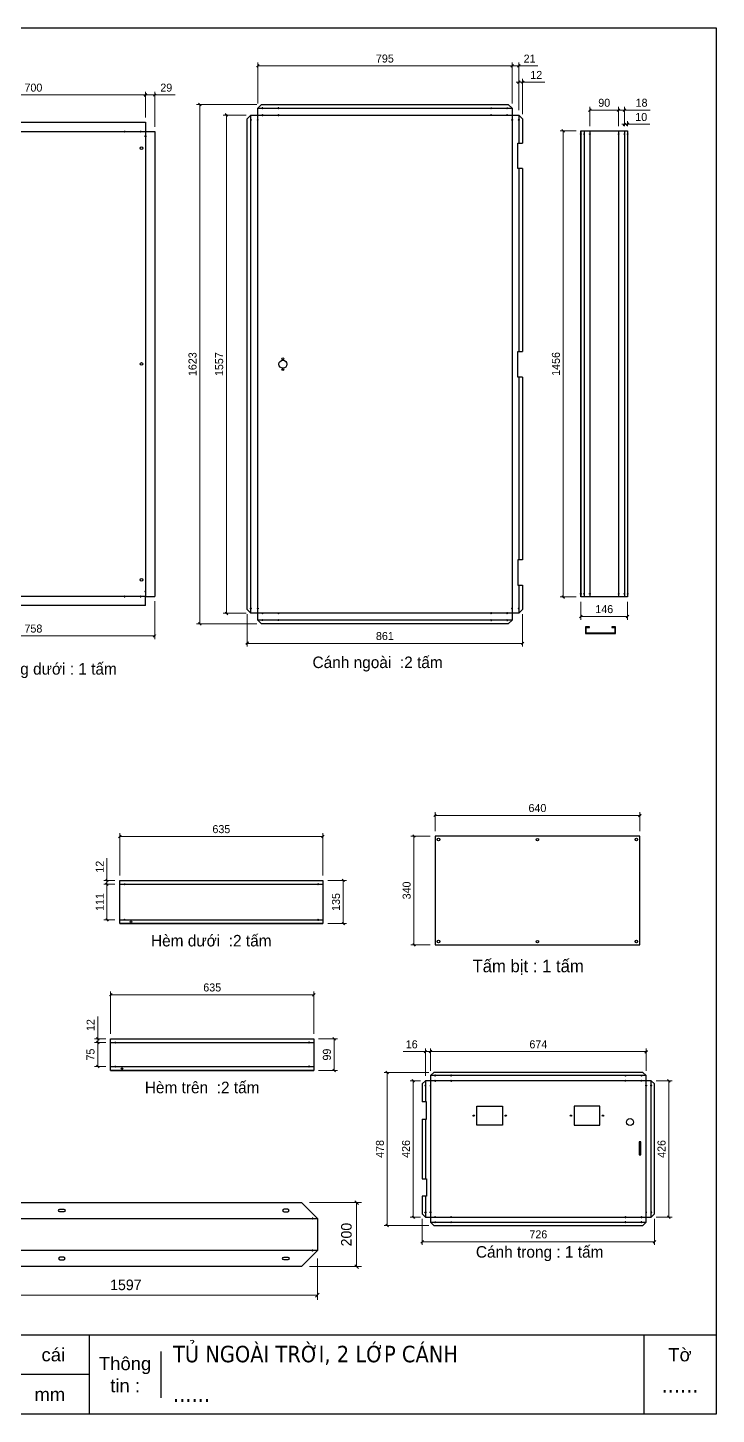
# Model space of a CAD drawing. Header units: millimetres. Extents: x 0 to 6126, y 0 to 4331.
# Drawn here: x 3974 to 6126, y 0 to 4331 of the extents above; entities that cross this region are included whole.
import ezdxf
from ezdxf.enums import TextEntityAlignment as Align

# ---------------------------------------------------------------- set-up
doc = ezdxf.new("R2010")
doc.units = ezdxf.units.MM
doc.layers.add('CNC', color=7, linetype='Continuous')
doc.layers.add('DIM', color=253, linetype='Continuous')
doc.layers.add('Tủ điện', color=7, linetype='Continuous', lineweight=25)
doc.styles.add('Arial', font='arial.ttf')
doc.styles.add('Tahoma (Input Text)', font='tahoma.ttf')
doc.dimstyles.new('Dim-25', dxfattribs={"dimtxt": 25, "dimasz": 8, "dimexe": 10, "dimexo": 15, "dimgap": 10, "dimtad": 1, "dimdec": 0, "dimtxsty": 'Standard', "dimblk": 'OBLIQUE', "dimcen": 10, "dimclrd": 5, "dimclre": 5, "dimclrt": 3, "dimazin": 3, "dimtfac": 1, "dimtdec": 0, "dimtmove": 0, "dimatfit": 3, "dimldrblk": 'OBLIQUE', "dimlwd": 9, "dimlwe": 9})
doc.dimstyles.new('Dim-33', dxfattribs={"dimtxt": 33, "dimasz": 12, "dimexe": 15, "dimexo": 25, "dimgap": 15, "dimtad": 1, "dimdec": 0, "dimtxsty": 'Standard', "dimblk": 'OBLIQUE', "dimcen": 10, "dimclrd": 5, "dimclre": 5, "dimclrt": 3, "dimazin": 3, "dimtfac": 1, "dimtdec": 0, "dimtmove": 0, "dimatfit": 3, "dimldrblk": 'OPEN30', "dimlwd": 9, "dimlwe": 9})

# ---------------------------------------------------------------- blocks, each defined once
blk = doc.blocks.new('f3daunguoc')
at = {"layer": 'CNC', "color": 2, "lineweight": -3}
blk.add_circle((0, 0), 1.5, dxfattribs=at)
blk = doc.blocks.new('*D29')
at = {"color": 0, "linetype": 'ByBlock', "lineweight": -2}
for p, q in [((4345.5, 4125.2), (4337.5, 4117.2)), ((4366.5, 4117.2), (4374.5, 4125.2))]:
    blk.add_line(p, q, dxfattribs=at)
at = {"layer": 'Defpoints', "color": 0, "ltscale": 3, "transparency": 16777216}
for p in [(4370.5, 4121.2), (4341.5, 4036), (4370.5, 4007)]:
    blk.add_point(p, dxfattribs=at)
at = {"layer": 'DIM', "color": 5, "lineweight": 9, "ltscale": 3, "transparency": 16777216}
for p, q in [((4341.5, 4051), (4341.5, 4131.2)), ((4341.5, 4121.2), (4370.5, 4121.2)), ((4370.5, 4022), (4370.5, 4131.2)), ((4370.5, 4121.2), (4434.8, 4121.2))]:
    blk.add_line(p, q, dxfattribs=at)
at = {"layer": 'DIM', "color": 3, "ltscale": 3, "transparency": 16777216, "insert": (4406.7, 4144), "char_height": 25, "attachment_point": 5}
blk.add_mtext('29', dxfattribs=at)
blk = doc.blocks.new('_Oblique')
at = {"color": 0, "linetype": 'ByBlock', "lineweight": -2}
blk.add_line((-0.5, -0.5), (0.5, 0.5), dxfattribs=at)
blk = doc.blocks.new('*D30')
at = {"color": 0, "linetype": 'ByBlock', "lineweight": -2}
for p, q in [((3645.5, 4125.2), (3637.5, 4117.2)), ((4337.5, 4117.2), (4345.5, 4125.2))]:
    blk.add_line(p, q, dxfattribs=at)
at = {"layer": 'Defpoints', "color": 0, "ltscale": 3, "transparency": 16777216}
for p in [(3641.5, 4121.2), (3641.5, 4036), (4341.5, 4036)]:
    blk.add_point(p, dxfattribs=at)
at = {"layer": 'DIM', "color": 5, "lineweight": 9, "ltscale": 3, "transparency": 16777216}
for p, q in [((3641.5, 4051), (3641.5, 4131.2)), ((4341.5, 4121.2), (3641.5, 4121.2)), ((4341.5, 4051), (4341.5, 4131.2))]:
    blk.add_line(p, q, dxfattribs=at)
at = {"layer": 'DIM', "color": 3, "ltscale": 3, "transparency": 16777216, "insert": (3991.5, 4144), "char_height": 25, "attachment_point": 5}
blk.add_mtext('700', dxfattribs=at)
blk = doc.blocks.new('*D32')
at = {"color": 0, "linetype": 'ByBlock', "lineweight": -2}
for p, q in [((3616.5, 2435.6), (3608.5, 2427.6)), ((4366.5, 2427.6), (4374.5, 2435.6))]:
    blk.add_line(p, q, dxfattribs=at)
at = {"layer": 'Defpoints', "color": 0, "ltscale": 3, "transparency": 16777216}
for p in [(3612.5, 2555), (4370.5, 2555), (4370.5, 2431.6)]:
    blk.add_point(p, dxfattribs=at)
at = {"layer": 'DIM', "color": 5, "lineweight": 9, "ltscale": 3, "transparency": 16777216}
for p, q in [((3612.5, 2540), (3612.5, 2421.6)), ((4370.5, 2540), (4370.5, 2421.6)), ((3612.5, 2431.6), (4370.5, 2431.6))]:
    blk.add_line(p, q, dxfattribs=at)
at = {"layer": 'DIM', "color": 3, "ltscale": 3, "transparency": 16777216, "insert": (3991.5, 2454.3), "char_height": 25, "attachment_point": 5}
blk.add_mtext('758', dxfattribs=at)
blk = doc.blocks.new('*D51')
at = {"color": 0, "linetype": 'ByBlock', "lineweight": -2}
for p, q in [((5250.6, 1874.9), (5242.6, 1866.9)), ((5882.6, 1866.9), (5890.6, 1874.9))]:
    blk.add_line(p, q, dxfattribs=at)
at = {"layer": 'Defpoints', "color": 0, "ltscale": 3, "transparency": 16777216}
for p in [(5886.6, 1870.9), (5246.6, 1806.3), (5886.6, 1806.3)]:
    blk.add_point(p, dxfattribs=at)
at = {"layer": 'DIM', "color": 5, "lineweight": 9, "ltscale": 3, "transparency": 16777216}
for p, q in [((5246.6, 1821.3), (5246.6, 1880.9)), ((5246.6, 1870.9), (5886.6, 1870.9)), ((5886.6, 1821.3), (5886.6, 1880.9))]:
    blk.add_line(p, q, dxfattribs=at)
at = {"layer": 'DIM', "color": 3, "ltscale": 3, "transparency": 16777216, "insert": (5566.6, 1893.6), "char_height": 25, "attachment_point": 5}
blk.add_mtext('640', dxfattribs=at)
blk = doc.blocks.new('*D52')
at = {"color": 0, "linetype": 'ByBlock', "lineweight": -2}
for p, q in [((5184.8, 1802.3), (5176.8, 1810.3)), ((5176.8, 1470.3), (5184.8, 1462.3))]:
    blk.add_line(p, q, dxfattribs=at)
at = {"layer": 'Defpoints', "color": 0, "ltscale": 3, "transparency": 16777216}
for p in [(5246.6, 1806.3), (5180.8, 1466.3), (5246.6, 1466.3)]:
    blk.add_point(p, dxfattribs=at)
at = {"layer": 'DIM', "color": 5, "lineweight": 9, "ltscale": 3, "transparency": 16777216}
for p, q in [((5231.6, 1806.3), (5170.8, 1806.3)), ((5180.8, 1806.3), (5180.8, 1466.3)), ((5231.6, 1466.3), (5170.8, 1466.3))]:
    blk.add_line(p, q, dxfattribs=at)
at = {"layer": 'DIM', "color": 3, "ltscale": 3, "transparency": 16777216, "insert": (5158, 1636.3), "char_height": 25, "attachment_point": 5, "rotation": 90}
blk.add_mtext('340', dxfattribs=at)
blk = doc.blocks.new('*D53')
at = {"color": 0, "linetype": 'ByBlock', "lineweight": -2}
for p, q in [((5504.4, 4157.2), (5512.4, 4165.2)), ((5524.4, 4165.2), (5516.4, 4157.2))]:
    blk.add_line(p, q, dxfattribs=at)
at = {"layer": 'Defpoints', "color": 0, "ltscale": 3, "transparency": 16777216}
for p in [(5520.4, 4161.2), (5508.4, 4058.5), (5520.4, 4046.5)]:
    blk.add_point(p, dxfattribs=at)
at = {"layer": 'DIM', "color": 5, "lineweight": 9, "ltscale": 3, "transparency": 16777216}
for p, q in [((5508.4, 4161.2), (5500.4, 4161.2)), ((5508.4, 4073.5), (5508.4, 4171.2)), ((5508.4, 4161.2), (5520.4, 4161.2)), ((5520.4, 4061.5), (5520.4, 4171.2)), ((5520.4, 4161.2), (5589.6, 4161.2))]:
    blk.add_line(p, q, dxfattribs=at)
at = {"layer": 'DIM', "color": 3, "ltscale": 3, "transparency": 16777216, "insert": (5563, 4183.8), "char_height": 25, "attachment_point": 5}
blk.add_mtext('12', dxfattribs=at)
blk = doc.blocks.new('*D54')
at = {"color": 0, "linetype": 'ByBlock', "lineweight": -2}
for p, q in [((5491.4, 4216.2), (5483.4, 4208.2)), ((5504.4, 4208.2), (5512.4, 4216.2))]:
    blk.add_line(p, q, dxfattribs=at)
at = {"layer": 'Defpoints', "color": 0, "ltscale": 3, "transparency": 16777216}
for p in [(5508.4, 4212.2), (5487.4, 4079.5), (5508.4, 4058.5)]:
    blk.add_point(p, dxfattribs=at)
at = {"layer": 'DIM', "color": 5, "lineweight": 9, "ltscale": 3, "transparency": 16777216}
for p, q in [((5487.4, 4094.5), (5487.4, 4222.2)), ((5487.4, 4212.2), (5508.4, 4212.2)), ((5508.4, 4073.5), (5508.4, 4222.2)), ((5508.4, 4212.2), (5567.8, 4212.2))]:
    blk.add_line(p, q, dxfattribs=at)
at = {"layer": 'DIM', "color": 3, "ltscale": 3, "transparency": 16777216, "insert": (5542.1, 4234.7), "char_height": 25, "attachment_point": 5}
blk.add_mtext('21', dxfattribs=at)
blk = doc.blocks.new('*D55')
at = {"color": 0, "linetype": 'ByBlock', "lineweight": -2}
for p, q in [((4696.4, 4216.2), (4688.4, 4208.2)), ((5483.4, 4208.2), (5491.4, 4216.2))]:
    blk.add_line(p, q, dxfattribs=at)
at = {"layer": 'Defpoints', "color": 0, "ltscale": 3, "transparency": 16777216}
for p in [(4692.4, 4212.2), (4692.4, 4079.5), (5487.4, 4079.5)]:
    blk.add_point(p, dxfattribs=at)
at = {"layer": 'DIM', "color": 5, "lineweight": 9, "ltscale": 3, "transparency": 16777216}
for p, q in [((4692.4, 4094.5), (4692.4, 4222.2)), ((5487.4, 4212.2), (4692.4, 4212.2)), ((5487.4, 4094.5), (5487.4, 4222.2))]:
    blk.add_line(p, q, dxfattribs=at)
at = {"layer": 'DIM', "color": 3, "ltscale": 3, "transparency": 16777216, "insert": (5089.9, 4234.9), "char_height": 25, "attachment_point": 5}
blk.add_mtext('795', dxfattribs=at)
blk = doc.blocks.new('*D56')
at = {"color": 0, "linetype": 'ByBlock', "lineweight": -2}
for p, q in [((4515.7, 4087.5), (4507.7, 4095.5)), ((4507.7, 2473), (4515.7, 2465))]:
    blk.add_line(p, q, dxfattribs=at)
at = {"layer": 'Defpoints', "color": 0, "ltscale": 3, "transparency": 16777216}
for p in [(4704.4, 4091.5), (4511.7, 2469), (4704.4, 2469)]:
    blk.add_point(p, dxfattribs=at)
at = {"layer": 'DIM', "color": 5, "lineweight": 9, "ltscale": 3, "transparency": 16777216}
for p, q in [((4689.4, 4091.5), (4501.7, 4091.5)), ((4511.7, 4091.5), (4511.7, 2469)), ((4689.4, 2469), (4501.7, 2469))]:
    blk.add_line(p, q, dxfattribs=at)
at = {"layer": 'DIM', "color": 3, "ltscale": 3, "transparency": 16777216, "insert": (4488.9, 3280.2), "char_height": 25, "attachment_point": 5, "rotation": 90}
blk.add_mtext('1623', dxfattribs=at)
blk = doc.blocks.new('*D57')
at = {"color": 0, "linetype": 'ByBlock', "lineweight": -2}
for p, q in [((4598.9, 4054.5), (4590.9, 4062.5)), ((4590.9, 2506), (4598.9, 2498))]:
    blk.add_line(p, q, dxfattribs=at)
at = {"layer": 'Defpoints', "color": 0, "ltscale": 3, "transparency": 16777216}
for p in [(4671.4, 4058.5), (4594.9, 2502), (4671.4, 2502)]:
    blk.add_point(p, dxfattribs=at)
at = {"layer": 'DIM', "color": 5, "lineweight": 9, "ltscale": 3, "transparency": 16777216}
for p, q in [((4656.4, 4058.5), (4584.9, 4058.5)), ((4594.9, 4058.5), (4594.9, 2502)), ((4656.4, 2502), (4584.9, 2502))]:
    blk.add_line(p, q, dxfattribs=at)
at = {"layer": 'DIM', "color": 3, "ltscale": 3, "transparency": 16777216, "insert": (4572.2, 3280.2), "char_height": 25, "attachment_point": 5, "rotation": 90}
blk.add_mtext('1557', dxfattribs=at)
blk = doc.blocks.new('*D58')
at = {"color": 0, "linetype": 'ByBlock', "lineweight": -2}
for p, q in [((5834.5, 4025.6), (5842.5, 4033.6)), ((5852.5, 4033.6), (5844.5, 4025.6))]:
    blk.add_line(p, q, dxfattribs=at)
at = {"layer": 'Defpoints', "color": 0, "ltscale": 3, "transparency": 16777216}
for p in [(5848.5, 4029.6), (5838.5, 4009), (5848.5, 4009)]:
    blk.add_point(p, dxfattribs=at)
at = {"layer": 'DIM', "color": 5, "lineweight": 9, "ltscale": 3, "transparency": 16777216}
for p, q in [((5838.5, 4029.6), (5830.5, 4029.6)), ((5838.5, 4024), (5838.5, 4039.6)), ((5838.5, 4029.6), (5848.5, 4029.6)), ((5848.5, 4024), (5848.5, 4039.6)), ((5848.5, 4029.6), (5917.9, 4029.6))]:
    blk.add_line(p, q, dxfattribs=at)
at = {"layer": 'DIM', "color": 3, "ltscale": 3, "transparency": 16777216, "insert": (5891.2, 4052.3), "char_height": 25, "attachment_point": 5}
blk.add_mtext('10', dxfattribs=at)
blk = doc.blocks.new('*D59')
at = {"color": 0, "linetype": 'ByBlock', "lineweight": -2}
for p, q in [((5816.5, 4069.9), (5824.5, 4077.9)), ((5842.5, 4077.9), (5834.5, 4069.9))]:
    blk.add_line(p, q, dxfattribs=at)
at = {"layer": 'Defpoints', "color": 0, "ltscale": 3, "transparency": 16777216}
for p in [(5820.5, 4073.9), (5820.5, 4009), (5838.5, 4009)]:
    blk.add_point(p, dxfattribs=at)
at = {"layer": 'DIM', "color": 5, "lineweight": 9, "ltscale": 3, "transparency": 16777216}
for p, q in [((5820.5, 4073.9), (5812.5, 4073.9)), ((5820.5, 4024), (5820.5, 4083.9)), ((5820.5, 4073.9), (5838.5, 4073.9)), ((5838.5, 4024), (5838.5, 4083.9)), ((5838.5, 4073.9), (5918.9, 4073.9))]:
    blk.add_line(p, q, dxfattribs=at)
at = {"layer": 'DIM', "color": 3, "ltscale": 3, "transparency": 16777216, "insert": (5892.1, 4096.7), "char_height": 25, "attachment_point": 5}
blk.add_mtext('18', dxfattribs=at)
blk = doc.blocks.new('*D60')
at = {"color": 0, "linetype": 'ByBlock', "lineweight": -2}
for p, q in [((5734.5, 4077.9), (5726.5, 4069.9)), ((5816.5, 4069.9), (5824.5, 4077.9))]:
    blk.add_line(p, q, dxfattribs=at)
at = {"layer": 'Defpoints', "color": 0, "ltscale": 3, "transparency": 16777216}
for p in [(5820.5, 4073.9), (5730.5, 4009), (5820.5, 4009)]:
    blk.add_point(p, dxfattribs=at)
at = {"layer": 'DIM', "color": 5, "lineweight": 9, "ltscale": 3, "transparency": 16777216}
for p, q in [((5730.5, 4024), (5730.5, 4083.9)), ((5730.5, 4073.9), (5820.5, 4073.9)), ((5820.5, 4024), (5820.5, 4083.9))]:
    blk.add_line(p, q, dxfattribs=at)
at = {"layer": 'DIM', "color": 3, "ltscale": 3, "transparency": 16777216, "insert": (5775.5, 4096.7), "char_height": 25, "attachment_point": 5}
blk.add_mtext('90', dxfattribs=at)
blk = doc.blocks.new('*D61')
at = {"color": 0, "linetype": 'ByBlock', "lineweight": -2}
for p, q in [((5706.5, 2496.1), (5698.5, 2488.1)), ((5844.5, 2488.1), (5852.5, 2496.1))]:
    blk.add_line(p, q, dxfattribs=at)
at = {"layer": 'Defpoints', "color": 0, "ltscale": 3, "transparency": 16777216}
for p in [(5702.5, 2553), (5848.5, 2553), (5848.5, 2492.1)]:
    blk.add_point(p, dxfattribs=at)
at = {"layer": 'DIM', "color": 5, "lineweight": 9, "ltscale": 3, "transparency": 16777216}
for p, q in [((5702.5, 2538), (5702.5, 2482.1)), ((5848.5, 2538), (5848.5, 2482.1)), ((5702.5, 2492.1), (5848.5, 2492.1))]:
    blk.add_line(p, q, dxfattribs=at)
at = {"layer": 'DIM', "color": 3, "ltscale": 3, "transparency": 16777216, "insert": (5775.5, 2514.9), "char_height": 25, "attachment_point": 5}
blk.add_mtext('146', dxfattribs=at)
blk = doc.blocks.new('*D62')
at = {"color": 0, "linetype": 'ByBlock', "lineweight": -2}
for p, q in [((4663.4, 2412.1), (4655.4, 2404.1)), ((5516.4, 2404.1), (5524.4, 2412.1))]:
    blk.add_line(p, q, dxfattribs=at)
at = {"layer": 'Defpoints', "color": 0, "ltscale": 3, "transparency": 16777216}
for p in [(4659.4, 2514), (5520.4, 2514), (5520.4, 2408.1)]:
    blk.add_point(p, dxfattribs=at)
at = {"layer": 'DIM', "color": 5, "lineweight": 9, "ltscale": 3, "transparency": 16777216}
for p, q in [((4659.4, 2499), (4659.4, 2398.1)), ((5520.4, 2499), (5520.4, 2398.1)), ((4659.4, 2408.1), (5520.4, 2408.1))]:
    blk.add_line(p, q, dxfattribs=at)
at = {"layer": 'DIM', "color": 3, "ltscale": 3, "transparency": 16777216, "insert": (5089.9, 2430.9), "char_height": 25, "attachment_point": 5}
blk.add_mtext('861', dxfattribs=at)
blk = doc.blocks.new('*D63')
at = {"color": 0, "linetype": 'ByBlock', "lineweight": -2}
for p, q in [((5651.3, 4005), (5643.3, 4013)), ((5643.3, 2557), (5651.3, 2549))]:
    blk.add_line(p, q, dxfattribs=at)
at = {"layer": 'Defpoints', "color": 0, "ltscale": 3, "transparency": 16777216}
for p in [(5702.5, 4009), (5647.3, 2553), (5702.5, 2553)]:
    blk.add_point(p, dxfattribs=at)
at = {"layer": 'DIM', "color": 5, "lineweight": 9, "ltscale": 3, "transparency": 16777216}
for p, q in [((5687.5, 4009), (5637.3, 4009)), ((5647.3, 4009), (5647.3, 2553)), ((5687.5, 2553), (5637.3, 2553))]:
    blk.add_line(p, q, dxfattribs=at)
at = {"layer": 'DIM', "color": 3, "ltscale": 3, "transparency": 16777216, "insert": (5624.5, 3281), "char_height": 25, "attachment_point": 5, "rotation": 90}
blk.add_mtext('1456', dxfattribs=at)
blk = doc.blocks.new('*D64')
at = {"color": 0, "linetype": 'ByBlock', "lineweight": -2}
for p, q in [((4217.4, 1671.8), (4225.4, 1663.8)), ((4225.4, 1651.8), (4217.4, 1659.8))]:
    blk.add_line(p, q, dxfattribs=at)
at = {"layer": 'Defpoints', "color": 0, "transparency": 16777216}
for p in [(4221.4, 1667.8), (4261.4, 1667.8), (4261.4, 1655.8)]:
    blk.add_point(p, dxfattribs=at)
at = {"layer": 'DIM', "color": 5, "lineweight": 9, "transparency": 16777216}
for p, q in [((4221.4, 1667.8), (4221.4, 1737)), ((4246.4, 1667.8), (4211.4, 1667.8)), ((4246.4, 1655.8), (4211.4, 1655.8)), ((4221.4, 1655.8), (4221.4, 1667.8)), ((4221.4, 1655.8), (4221.4, 1647.8))]:
    blk.add_line(p, q, dxfattribs=at)
at = {"layer": 'DIM', "color": 3, "transparency": 16777216, "insert": (4198.8, 1710.4), "char_height": 25, "attachment_point": 5, "rotation": 90}
blk.add_mtext('12', dxfattribs=at)
blk = doc.blocks.new('*D65')
at = {"color": 0, "linetype": 'ByBlock', "lineweight": -2}
for p, q in [((4225.4, 1651.8), (4217.4, 1659.8)), ((4217.4, 1548.8), (4225.4, 1540.8))]:
    blk.add_line(p, q, dxfattribs=at)
at = {"layer": 'Defpoints', "color": 0, "transparency": 16777216}
for p in [(4261.4, 1655.8), (4221.4, 1544.8), (4261.4, 1544.8)]:
    blk.add_point(p, dxfattribs=at)
at = {"layer": 'DIM', "color": 5, "lineweight": 9, "transparency": 16777216}
for p, q in [((4246.4, 1655.8), (4211.4, 1655.8)), ((4221.4, 1655.8), (4221.4, 1544.8)), ((4246.4, 1544.8), (4211.4, 1544.8))]:
    blk.add_line(p, q, dxfattribs=at)
at = {"layer": 'DIM', "color": 3, "transparency": 16777216, "insert": (4198.8, 1600.3), "char_height": 25, "attachment_point": 5, "rotation": 90}
blk.add_mtext('111', dxfattribs=at)
blk = doc.blocks.new('*D66')
at = {"color": 0, "linetype": 'ByBlock', "lineweight": -2}
for p, q in [((4964, 1663.8), (4956, 1671.8)), ((4956, 1536.8), (4964, 1528.8))]:
    blk.add_line(p, q, dxfattribs=at)
at = {"layer": 'Defpoints', "color": 0, "ltscale": 3, "transparency": 16777216}
for p in [(4896.4, 1667.8), (4960, 1667.8), (4896.4, 1532.8)]:
    blk.add_point(p, dxfattribs=at)
at = {"layer": 'DIM', "color": 5, "lineweight": 9, "ltscale": 3, "transparency": 16777216}
for p, q in [((4911.4, 1667.8), (4970, 1667.8)), ((4960, 1532.8), (4960, 1667.8)), ((4911.4, 1532.8), (4970, 1532.8))]:
    blk.add_line(p, q, dxfattribs=at)
at = {"layer": 'DIM', "color": 3, "ltscale": 3, "transparency": 16777216, "insert": (4937.2, 1600.3), "char_height": 25, "attachment_point": 5, "rotation": 90}
blk.add_mtext('135', dxfattribs=at)
blk = doc.blocks.new('*D67')
at = {"color": 0, "linetype": 'ByBlock', "lineweight": -2}
for p, q in [((4265.4, 1809), (4257.4, 1801)), ((4892.4, 1801), (4900.4, 1809))]:
    blk.add_line(p, q, dxfattribs=at)
at = {"layer": 'Defpoints', "color": 0, "ltscale": 3, "transparency": 16777216}
for p in [(4896.4, 1805), (4261.4, 1667.8), (4896.4, 1667.8)]:
    blk.add_point(p, dxfattribs=at)
at = {"layer": 'DIM', "color": 5, "lineweight": 9, "ltscale": 3, "transparency": 16777216}
for p, q in [((4261.4, 1682.8), (4261.4, 1815)), ((4261.4, 1805), (4896.4, 1805)), ((4896.4, 1682.8), (4896.4, 1815))]:
    blk.add_line(p, q, dxfattribs=at)
at = {"layer": 'DIM', "color": 3, "ltscale": 3, "transparency": 16777216, "insert": (4578.9, 1827.7), "char_height": 25, "attachment_point": 5}
blk.add_mtext('635', dxfattribs=at)
blk = doc.blocks.new('*D68')
at = {"color": 0, "linetype": 'ByBlock', "lineweight": -2}
for p, q in [((4188.8, 1177.1), (4196.8, 1169.1)), ((4196.8, 1157.1), (4188.8, 1165.1))]:
    blk.add_line(p, q, dxfattribs=at)
at = {"layer": 'Defpoints', "color": 0, "transparency": 16777216}
for p in [(4192.8, 1173.1), (4232.9, 1173.1), (4232.9, 1161.1)]:
    blk.add_point(p, dxfattribs=at)
at = {"layer": 'DIM', "color": 5, "lineweight": 9, "transparency": 16777216}
for p, q in [((4192.8, 1173.1), (4192.8, 1242.3)), ((4217.9, 1173.1), (4182.8, 1173.1)), ((4192.8, 1161.1), (4192.8, 1173.1)), ((4217.9, 1161.1), (4182.8, 1161.1)), ((4192.8, 1161.1), (4192.8, 1153.1))]:
    blk.add_line(p, q, dxfattribs=at)
at = {"layer": 'DIM', "color": 3, "transparency": 16777216, "insert": (4170.3, 1215.7), "char_height": 25, "attachment_point": 5, "rotation": 90}
blk.add_mtext('12', dxfattribs=at)
blk = doc.blocks.new('*D69')
at = {"color": 0, "linetype": 'ByBlock', "lineweight": -2}
for p, q in [((4196.8, 1157.1), (4188.8, 1165.1)), ((4188.8, 1090.1), (4196.8, 1082.1))]:
    blk.add_line(p, q, dxfattribs=at)
at = {"layer": 'Defpoints', "color": 0, "transparency": 16777216}
for p in [(4232.9, 1161.1), (4192.8, 1086.1), (4232.9, 1086.1)]:
    blk.add_point(p, dxfattribs=at)
at = {"layer": 'DIM', "color": 5, "lineweight": 9, "transparency": 16777216}
for p, q in [((4217.9, 1161.1), (4182.8, 1161.1)), ((4192.8, 1161.1), (4192.8, 1086.1)), ((4217.9, 1086.1), (4182.8, 1086.1))]:
    blk.add_line(p, q, dxfattribs=at)
at = {"layer": 'DIM', "color": 3, "transparency": 16777216, "insert": (4170.1, 1123.6), "char_height": 25, "attachment_point": 5, "rotation": 90}
blk.add_mtext('75', dxfattribs=at)
blk = doc.blocks.new('*D70')
at = {"color": 0, "linetype": 'ByBlock', "lineweight": -2}
for p, q in [((4935.5, 1169.1), (4927.5, 1177.1)), ((4927.5, 1078.1), (4935.5, 1070.1))]:
    blk.add_line(p, q, dxfattribs=at)
at = {"layer": 'Defpoints', "color": 0, "ltscale": 3, "transparency": 16777216}
for p in [(4867.9, 1173.1), (4931.5, 1173.1), (4867.9, 1074.1)]:
    blk.add_point(p, dxfattribs=at)
at = {"layer": 'DIM', "color": 5, "lineweight": 9, "ltscale": 3, "transparency": 16777216}
for p, q in [((4882.9, 1173.1), (4941.5, 1173.1)), ((4931.5, 1074.1), (4931.5, 1173.1)), ((4882.9, 1074.1), (4941.5, 1074.1))]:
    blk.add_line(p, q, dxfattribs=at)
at = {"layer": 'DIM', "color": 3, "ltscale": 3, "transparency": 16777216, "insert": (4908.7, 1123.6), "char_height": 25, "attachment_point": 5, "rotation": 90}
blk.add_mtext('99', dxfattribs=at)
blk = doc.blocks.new('*D71')
at = {"color": 0, "linetype": 'ByBlock', "lineweight": -2}
for p, q in [((4236.9, 1314.3), (4228.9, 1306.3)), ((4863.9, 1306.3), (4871.9, 1314.3))]:
    blk.add_line(p, q, dxfattribs=at)
at = {"layer": 'Defpoints', "color": 0, "ltscale": 3, "transparency": 16777216}
for p in [(4867.9, 1310.3), (4232.9, 1173.1), (4867.9, 1173.1)]:
    blk.add_point(p, dxfattribs=at)
at = {"layer": 'DIM', "color": 5, "lineweight": 9, "ltscale": 3, "transparency": 16777216}
for p, q in [((4232.9, 1188.1), (4232.9, 1320.3)), ((4232.9, 1310.3), (4867.9, 1310.3)), ((4867.9, 1188.1), (4867.9, 1320.3))]:
    blk.add_line(p, q, dxfattribs=at)
at = {"layer": 'DIM', "color": 3, "ltscale": 3, "transparency": 16777216, "insert": (4550.4, 1333.1), "char_height": 25, "attachment_point": 5}
blk.add_mtext('635', dxfattribs=at)
blk = doc.blocks.new('*D72')
at = {"color": 0, "linetype": 'ByBlock', "lineweight": -2}
for p, q in [((5212.5, 1128.8), (5220.5, 1136.8)), ((5236.5, 1136.8), (5228.5, 1128.8))]:
    blk.add_line(p, q, dxfattribs=at)
at = {"layer": 'Defpoints', "color": 0, "transparency": 16777216}
for p in [(5216.5, 1132.8), (5216.5, 1041.8), (5232.5, 1057.8)]:
    blk.add_point(p, dxfattribs=at)
at = {"layer": 'DIM', "color": 5, "lineweight": 9, "transparency": 16777216}
for p, q in [((5216.5, 1132.8), (5147.1, 1132.8)), ((5216.5, 1056.8), (5216.5, 1142.8)), ((5232.5, 1132.8), (5216.5, 1132.8)), ((5232.5, 1072.8), (5232.5, 1142.8)), ((5232.5, 1132.8), (5240.5, 1132.8))]:
    blk.add_line(p, q, dxfattribs=at)
at = {"layer": 'DIM', "color": 3, "transparency": 16777216, "insert": (5173.8, 1155.5), "char_height": 25, "attachment_point": 5}
blk.add_mtext('16', dxfattribs=at)
blk = doc.blocks.new('*D73')
at = {"color": 0, "linetype": 'ByBlock', "lineweight": -2}
for p, q in [((5236.5, 1136.8), (5228.5, 1128.8)), ((5902.5, 1128.8), (5910.5, 1136.8))]:
    blk.add_line(p, q, dxfattribs=at)
at = {"layer": 'Defpoints', "color": 0, "transparency": 16777216}
for p in [(5906.5, 1132.8), (5232.5, 1057.8), (5906.5, 1057.8)]:
    blk.add_point(p, dxfattribs=at)
at = {"layer": 'DIM', "color": 5, "lineweight": 9, "transparency": 16777216}
for p, q in [((5232.5, 1072.8), (5232.5, 1142.8)), ((5232.5, 1132.8), (5906.5, 1132.8)), ((5906.5, 1072.8), (5906.5, 1142.8))]:
    blk.add_line(p, q, dxfattribs=at)
at = {"layer": 'DIM', "color": 3, "transparency": 16777216, "insert": (5569.5, 1155.5), "char_height": 25, "attachment_point": 5}
blk.add_mtext('674', dxfattribs=at)
blk = doc.blocks.new('*D74')
at = {"color": 0, "linetype": 'ByBlock', "lineweight": -2}
for p, q in [((5981.4, 1037.8), (5973.4, 1045.8)), ((5973.4, 619.8), (5981.4, 611.8))]:
    blk.add_line(p, q, dxfattribs=at)
at = {"layer": 'Defpoints', "color": 0, "transparency": 16777216}
for p in [(5922.5, 1041.8), (5977.4, 1041.8), (5922.5, 615.8)]:
    blk.add_point(p, dxfattribs=at)
at = {"layer": 'DIM', "color": 5, "lineweight": 9, "transparency": 16777216}
for p, q in [((5937.5, 1041.8), (5987.4, 1041.8)), ((5977.4, 615.8), (5977.4, 1041.8)), ((5937.5, 615.8), (5987.4, 615.8))]:
    blk.add_line(p, q, dxfattribs=at)
at = {"layer": 'DIM', "color": 3, "transparency": 16777216, "insert": (5954.7, 828.8), "char_height": 25, "attachment_point": 5, "rotation": 90}
blk.add_mtext('426', dxfattribs=at)
blk = doc.blocks.new('*D75')
at = {"color": 0, "linetype": 'ByBlock', "lineweight": -2}
for p, q in [((5182.8, 1037.8), (5174.8, 1045.8)), ((5174.8, 619.8), (5182.8, 611.8))]:
    blk.add_line(p, q, dxfattribs=at)
at = {"layer": 'Defpoints', "color": 0, "ltscale": 3, "transparency": 16777216}
for p in [(5216.5, 1041.8), (5178.8, 615.8), (5216.5, 615.8)]:
    blk.add_point(p, dxfattribs=at)
at = {"layer": 'DIM', "color": 5, "lineweight": 9, "ltscale": 3, "transparency": 16777216}
for p, q in [((5201.5, 1041.8), (5168.8, 1041.8)), ((5178.8, 1041.8), (5178.8, 615.8)), ((5201.5, 615.8), (5168.8, 615.8))]:
    blk.add_line(p, q, dxfattribs=at)
at = {"layer": 'DIM', "color": 3, "ltscale": 3, "transparency": 16777216, "insert": (5156, 828.8), "char_height": 25, "attachment_point": 5, "rotation": 90}
blk.add_mtext('426', dxfattribs=at)
blk = doc.blocks.new('*D76')
at = {"color": 0, "linetype": 'ByBlock', "lineweight": -2}
for p, q in [((5101.2, 1063.8), (5093.2, 1071.8)), ((5093.2, 593.8), (5101.2, 585.8))]:
    blk.add_line(p, q, dxfattribs=at)
at = {"layer": 'Defpoints', "color": 0, "ltscale": 3, "transparency": 16777216}
for p in [(5242.5, 1067.8), (5097.2, 589.8), (5242.5, 589.8)]:
    blk.add_point(p, dxfattribs=at)
at = {"layer": 'DIM', "color": 5, "lineweight": 9, "ltscale": 3, "transparency": 16777216}
for p, q in [((5227.5, 1067.8), (5087.2, 1067.8)), ((5097.2, 1067.8), (5097.2, 589.8)), ((5227.5, 589.8), (5087.2, 589.8))]:
    blk.add_line(p, q, dxfattribs=at)
at = {"layer": 'DIM', "color": 3, "ltscale": 3, "transparency": 16777216, "insert": (5074.5, 828.8), "char_height": 25, "attachment_point": 5, "rotation": 90}
blk.add_mtext('478', dxfattribs=at)
blk = doc.blocks.new('*D77')
at = {"color": 0, "linetype": 'ByBlock', "lineweight": -2}
for p, q in [((5210.5, 543), (5202.5, 535)), ((5928.5, 535), (5936.5, 543))]:
    blk.add_line(p, q, dxfattribs=at)
at = {"layer": 'Defpoints', "color": 0, "ltscale": 3, "transparency": 16777216}
for p in [(5206.5, 625.8), (5932.5, 625.8), (5932.5, 539)]:
    blk.add_point(p, dxfattribs=at)
at = {"layer": 'DIM', "color": 5, "lineweight": 9, "ltscale": 3, "transparency": 16777216}
for p, q in [((5206.5, 610.8), (5206.5, 529)), ((5932.5, 610.8), (5932.5, 529)), ((5206.5, 539), (5932.5, 539))]:
    blk.add_line(p, q, dxfattribs=at)
at = {"layer": 'DIM', "color": 3, "ltscale": 3, "transparency": 16777216, "insert": (5569.5, 561.8), "char_height": 25, "attachment_point": 5}
blk.add_mtext('726', dxfattribs=at)
blk = doc.blocks.new('*D79')
at = {"color": 0, "linetype": 'ByBlock', "lineweight": -2}
for p, q in [((5007.7, 655.2), (4995.7, 667.2)), ((4995.7, 467.2), (5007.7, 455.2))]:
    blk.add_line(p, q, dxfattribs=at)
at = {"layer": 'Defpoints', "color": 0, "transparency": 16777216}
for p in [(4828.9, 661.2), (4828.9, 461.2), (5001.7, 461.2)]:
    blk.add_point(p, dxfattribs=at)
at = {"layer": 'DIM', "color": 5, "lineweight": 9, "transparency": 16777216}
for p, q in [((4853.9, 661.2), (5016.7, 661.2)), ((5001.7, 661.2), (5001.7, 461.2)), ((4853.9, 461.2), (5016.7, 461.2))]:
    blk.add_line(p, q, dxfattribs=at)
at = {"layer": 'DIM', "color": 3, "transparency": 16777216, "insert": (4969.8, 561.2), "char_height": 33, "attachment_point": 5, "rotation": 90}
blk.add_mtext('200', dxfattribs=at)
blk = doc.blocks.new('_Open30')
at = {"color": 0, "linetype": 'ByBlock', "lineweight": -2}
for p, q in [((-1, 0.27), (0, 0)), ((0, 0), (-1, -0.27)), ((0, 0), (-1, 0))]:
    blk.add_line(p, q, dxfattribs=at)
blk = doc.blocks.new('*D80')
at = {"color": 0, "linetype": 'ByBlock', "lineweight": -2}
for p, q in [((3287.9, 378.2), (3275.9, 366.2)), ((4872.9, 366.2), (4884.9, 378.2))]:
    blk.add_line(p, q, dxfattribs=at)
at = {"layer": 'Defpoints', "color": 0, "transparency": 16777216}
for p in [(3281.9, 511.2), (4878.9, 511.2), (4878.9, 372.2)]:
    blk.add_point(p, dxfattribs=at)
at = {"layer": 'DIM', "color": 5, "lineweight": 9, "transparency": 16777216}
for p, q in [((3281.9, 486.2), (3281.9, 357.2)), ((4878.9, 486.2), (4878.9, 357.2)), ((3281.9, 372.2), (4878.9, 372.2))]:
    blk.add_line(p, q, dxfattribs=at)
at = {"layer": 'DIM', "color": 3, "transparency": 16777216, "insert": (4280.4, 404), "char_height": 33, "attachment_point": 5}
blk.add_mtext('1597', dxfattribs=at)
blk = doc.blocks.new('ovan8.5x20')
at = {"layer": 'CNC', "color": 2, "lineweight": -3}
for p, q in [((5.7, 4.2), (-5.8, 4.2)), ((-5.8, -4.2), (5.7, -4.2))]:
    blk.add_line(p, q, dxfattribs=at)
for centre, start, end in [((-5.8, 0), 90, 270), ((5.7, 0), 270, 90)]:
    blk.add_arc(centre, 4.25, start, end, dxfattribs=at)
blk = doc.blocks.new('khungtenAsean2')
at = {"color": 7}
for p, q in [((2970, -1980), (0, -1980)), ((2020, -1980), (2020, -2100)), ((2860, -1980), (2860, -2100)), ((2128.3, -2005), (2128.3, -2075)), ((2020, -2040), (0, -2040))]:
    blk.add_line(p, q, dxfattribs=at)
blk.add_lwpolyline([(0, 0), (2970, 0), (2970, -2100), (0, -2100)], close=True, dxfattribs=at)
at = {"color": 2, "char_height": 20, "style": 'Arial'}
for s, insert, width, attachment_point in [('cái', (1947.6, -2010), 917.634, 4), ('Thông\\Ptin :', (2074.2, -2040), 108.311, 5), ('Tờ', (2915, -2010), 110, 5), ('mm', (1936.9, -2070), 917.634, 4)]:
    blk.add_mtext(s, dxfattribs=dict(at, insert=insert, width=width, attachment_point=attachment_point))
at = {"color": 1, "style": 'Tahoma (Input Text)', "flags": 8}
for tag, p in [('#03', (506.6, -2019.3)), ('#01', (137.1, -2021.3)), ('#05', (1106.6, -2021.3)), ('#07', (1834.7, -2021.3)), ('#09', (2146.7, -2021.3)), ('#02', (98.5, -2081.3)), ('#04', (486.1, -2081.3)), ('#06', (1065.3, -2081.3)), ('#08', (1817.4, -2081.3)), ('#10', (2146.7, -2081.3))]:
    blk.add_attdef(tag, p, '', height=25, dxfattribs=at)
blk.add_attdef('#11', text='', height=25, dxfattribs=at).set_placement((2915, -2067.3), align=Align.CENTER)

msp = doc.modelspace()

# ---------------------------------------------------------------- linework, layer by layer
at = {"color": 7}
for p, q in [((5702.5, 4009), (5702.5, 2553)), ((5712.5, 4009), (5712.5, 2553)), ((5730.5, 4009), (5730.5, 2553)), ((5820.5, 4009), (5820.5, 2553)), ((5838.5, 4009), (5838.5, 2553)), ((5848.5, 4009), (5848.5, 2553)), ((4261.4, 1667.8), (4896.4, 1667.8)), ((4261.4, 1655.8), (4896.4, 1655.8)), ((4261.4, 1544.8), (4896.4, 1544.8)), ((4261.4, 1532.8), (4896.4, 1532.8)), ((4232.9, 1173.1), (4867.9, 1173.1)), ((4232.9, 1161.1), (4867.9, 1161.1)), ((4232.9, 1086.1), (4867.9, 1086.1)), ((4232.9, 1074.1), (4867.9, 1074.1)), ((3331.9, 661.2), (4828.9, 661.2)), ((4828.9, 661.2), (4878.9, 611.2)), ((3281.9, 611.2), (4878.9, 611.2)), ((4878.9, 611.2), (4878.9, 511.2)), ((4878.9, 511.2), (3281.9, 511.2)), ((4878.9, 511.2), (4828.9, 461.2)), ((4828.9, 461.2), (3331.9, 461.2))]:
    msp.add_line(p, q, dxfattribs=at)
for points in [[(5520.4, 2589.5), (5520.4, 2514), (5508.4, 2502), (5487.4, 2502), (5487.4, 2481), (5475.4, 2469), (4704.4, 2469), (4692.4, 2481), (4692.4, 2502), (4671.4, 2502), (4659.4, 2514), (4659.4, 4046.5), (4671.4, 4058.5), (4692.4, 4058.5), (4692.4, 4079.5), (4704.4, 4091.5), (5475.4, 4091.5), (5487.4, 4079.5), (5487.4, 4058.5), (5508.4, 4058.5), (5520.4, 4046.5), (5520.4, 3971)], [(4692.4, 4079.5), (5487.4, 4079.5)], [(4671.4, 2502), (4671.4, 4058.5)], [(5508.4, 4058.5), (5508.4, 3971)], [(5508.4, 3891), (5508.4, 3320.2)], [(5520.4, 3891), (5520.4, 3320.2)], [(5508.4, 3240.2), (5508.4, 2669.5)], [(5520.4, 3240.2), (5520.4, 2669.5)], [(5508.4, 2589.5), (5508.4, 2502)], [(5487.4, 2481), (4692.4, 2481)], [(5206.5, 681.6), (5206.5, 625.8), (5216.5, 615.8), (5232.5, 615.8), (5232.5, 599.8), (5242.5, 589.8), (5896.5, 589.8), (5906.5, 599.8), (5906.5, 615.8), (5922.5, 615.8), (5932.5, 625.8), (5932.5, 1031.8), (5922.5, 1041.8), (5906.5, 1041.8), (5906.5, 1057.8), (5896.5, 1067.8), (5242.5, 1067.8), (5232.5, 1057.8), (5232.5, 1041.8), (5216.5, 1041.8), (5206.5, 1031.8), (5206.5, 976.1)], [(5216.5, 1041.8), (5216.5, 976.1)], [(5906.5, 1057.8), (5232.5, 1057.8)], [(5922.5, 615.8), (5922.5, 1041.8)], [(5206.5, 922.1), (5206.5, 735.6)], [(5216.5, 922.1), (5216.5, 735.6)], [(5216.5, 681.6), (5216.5, 615.8)], [(5232.5, 599.8), (5906.5, 599.8)]]:
    msp.add_lwpolyline(points, dxfattribs=at)
at = {"color": 7, "ltscale": 3}
for points in [[(3641.5, 4036), (4341.5, 4036)], [(4341.5, 4036), (4341.5, 4007), (4370.5, 4007)], [(4370.5, 4007), (4370.5, 2555)], [(4341.5, 2526), (3641.5, 2526)], [(4341.5, 2526), (4341.5, 2555), (4370.5, 2555)]]:
    msp.add_lwpolyline(points, dxfattribs=at)
at = {"color": 7}
for points in [[(4692.4, 4058.5), (5487.4, 4058.5), (5487.4, 2502), (4692.4, 2502)], [(5906.5, 1041.8), (5232.5, 1041.8), (5232.5, 615.8), (5906.5, 615.8)]]:
    msp.add_lwpolyline(points, close=True, dxfattribs=at)
at = {"color": 7, "ltscale": 3}
for points in [[(3641.5, 4007), (4341.5, 4007), (4341.5, 2555), (3641.5, 2555)], [(5702.5, 4009), (5848.5, 4009), (5848.5, 2553), (5702.5, 2553)], [(5886.6, 1806.3), (5246.6, 1806.3), (5246.6, 1466.3), (5886.6, 1466.3)]]:
    msp.add_lwpolyline(points, close=True, dxfattribs=at)
at = {"color": 2}
for points in [[(5520.4, 3891), (5505.4, 3891), (5505.4, 3971), (5520.4, 3971)], [(5520.4, 3240.2), (5505.4, 3240.2), (5505.4, 3320.2), (5520.4, 3320.2)], [(5520.4, 2669.5), (5505.4, 2669.5), (5505.4, 2589.5), (5520.4, 2589.5)], [(5206.5, 922.1), (5219.5, 922.1), (5219.5, 976.1), (5206.5, 976.1)], [(5206.5, 735.6), (5219.5, 735.6), (5219.5, 681.6), (5206.5, 681.6)]]:
    msp.add_lwpolyline(points, dxfattribs=at)
at = {"color": 7, "ltscale": 0.5}
msp.add_lwpolyline([(5728.9, 2459.5), (5717.4, 2459.5), (5717.4, 2438.5), (5810.4, 2438.5), (5810.4, 2459.5), (5798.9, 2459.5), (5798.9, 2458), (5808.9, 2458), (5808.9, 2440), (5718.9, 2440), (5718.9, 2458), (5728.9, 2458)], close=True, dxfattribs=at)
for points in [[(4896.4, 1667.8), (4896.4, 1532.8), (4261.4, 1532.8), (4261.4, 1667.8)], [(4867.9, 1173.1), (4867.9, 1074.1), (4232.9, 1074.1), (4232.9, 1173.1)]]:
    msp.add_lwpolyline(points, close=True)
at = {"color": 2}
for points in [[(5377.5, 962.8), (5457.5, 962.8), (5457.5, 902.8), (5377.5, 902.8)], [(5761.5, 962.8), (5681.5, 962.8), (5681.5, 902.8), (5761.5, 902.8)]]:
    msp.add_lwpolyline(points, close=True, dxfattribs=at)
at = {"color": 2, "ltscale": 3}
for centre, radius in [((5702.5, 3999), 1), ((5712.5, 3999), 1), ((5730.5, 3999), 1), ((5820.5, 3999), 1), ((5838.5, 3999), 1), ((5848.5, 3999), 1), ((4329.5, 3955.2), 4), ((4329.5, 3281), 4), ((4329.5, 2606.7), 4), ((5702.5, 2563), 1), ((5712.5, 2563), 1), ((5730.5, 2563), 1), ((5820.5, 2563), 1), ((5838.5, 2563), 1), ((5848.5, 2563), 1)]:
    msp.add_circle(centre, radius, dxfattribs=at)
at = {"color": 2}
for centre, radius in [((4771.4, 3280.2), 12.5), ((4771.4, 3297.2), 3), ((4771.4, 3263.2), 3), ((5367.5, 932.8), 2), ((5467.5, 932.8), 2), ((5671.5, 932.8), 2), ((5771.5, 932.8), 2), ((5856, 912.8), 11)]:
    msp.add_circle(centre, radius, dxfattribs=at)
at = {"color": 7}
for centre in [(5257.4, 1795.5), (5566.6, 1794.8), (5875.9, 1795.5), (5257.4, 1477), (5566.6, 1476.3), (5875.9, 1477)]:
    msp.add_circle(centre, 4, dxfattribs=at)
at = {"color": 3, "ltscale": 3}
for centre in [(4296.8, 1538.3), (4268.2, 1079.6)]:
    msp.add_circle(centre, 2.5, dxfattribs=at)
at = {"layer": 'Tủ điện', "color": 2}
msp.add_lwpolyline([(5885, 850.6), (5885, 810.6), (5890, 810.6), (5890, 850.6), (5885, 850.6)], dxfattribs=at)

# ---------------------------------------------------------------- block references
at = {"color": 7}
ref = msp.add_blockref('khungtenAsean2', (0, 4331.3), dxfattribs=dict(at, xscale=2.0625, yscale=2.0625, zscale=2.0625))
ref.add_attrib('#11', '......', dxfattribs={"color": 1, "height": 51.56, "style": 'Tahoma (Input Text)'}).set_placement((6012.2, 67.3), align=Align.CENTER)
ref.add_attrib('#09', 'TỦ NGOÀI TRỜI, 2 LỚP CÁNH', (4427.6, 162.4), dxfattribs={"color": 1, "height": 51.562, "style": 'Tahoma (Input Text)'})
ref.add_attrib('#10', '......', (4427.6, 38.6), dxfattribs={"color": 1, "height": 51.56, "style": 'Tahoma (Input Text)'})
at = {"lineweight": -3, "xscale": -1}
for p, rotation in [((4707.4, 4079.5), 180), ((4757.4, 4079.5), 180), ((4671.4, 4043.5), 180), ((4692.4, 4043.5), 180), ((4707.4, 4058.5), 180), ((4757.4, 4058.5), 180), ((4881.4, 1655.8), 90), ((4881.4, 1544.8), 90), ((4852.9, 1161.1), 90), ((4852.9, 1086.1), 90), ((5247.5, 1057.8), 180), ((5247.5, 1041.8), 180), ((5297.5, 1057.8), 180), ((5297.5, 1041.8), 180), ((5216.5, 1026.8), 180), ((5232.5, 1026.8), 180), ((4863.9, 611.2), 90), ((4863.9, 511.2), 90)]:
    msp.add_blockref('f3daunguoc', p, dxfattribs=dict(at, rotation=rotation))
at = {"lineweight": -3}
for p, rotation in [((5422.4, 4079.5), 180), ((5472.4, 4079.5), 180), ((5422.4, 4058.5), 180), ((5472.4, 4058.5), 180), ((5487.4, 4043.5), 180), ((5508.4, 4043.5), 180), ((4276.5, 4007), 180), ((4326.5, 4007), 180), ((4341.5, 3992), 180), ((4276.4, 1655.8), 270), ((4276.4, 1544.8), 270), ((4247.9, 1161.1), 270), ((4247.9, 1086.1), 270), ((5841.5, 1057.8), 180), ((5841.5, 1041.8), 180), ((5891.5, 1057.8), 180), ((5891.5, 1041.8), 180), ((5906.5, 1026.8), 180), ((5922.5, 1026.8), 180)]:
    msp.add_blockref('f3daunguoc', p, dxfattribs=dict(at, rotation=rotation))
at = {"lineweight": -3, "xscale": -1}
for p in [(4276.5, 2555), (4326.5, 2555), (4341.5, 2570), (5487.4, 2517), (5508.4, 2517), (5422.4, 2502), (5422.4, 2481), (5472.4, 2502), (5472.4, 2481), (5841.5, 615.8), (5891.5, 615.8), (5906.5, 630.8), (5922.5, 630.8), (5841.5, 599.8), (5891.5, 599.8)]:
    msp.add_blockref('f3daunguoc', p, dxfattribs=at)
at = {"lineweight": -3}
for p in [(4671.4, 2517), (4692.4, 2517), (4707.4, 2502), (4707.4, 2481), (4757.4, 2502), (4757.4, 2481), (5216.5, 630.8), (5232.5, 630.8), (5247.5, 615.8), (5297.5, 615.8), (5247.5, 599.8), (5297.5, 599.8)]:
    msp.add_blockref('f3daunguoc', p, dxfattribs=at)
at = {"layer": 'CNC', "lineweight": -3, "xscale": -1, "rotation": 180}
msp.add_blockref('ovan8.5x20', (4080.4, 636.2), dxfattribs=at)
at = {"layer": 'CNC', "lineweight": -3, "rotation": 180}
msp.add_blockref('ovan8.5x20', (4780.4, 636.2), dxfattribs=at)
at = {"layer": 'CNC', "lineweight": -3}
msp.add_blockref('ovan8.5x20', (4080.4, 486.2), dxfattribs=at)
at = {"layer": 'CNC', "lineweight": -3, "xscale": -1}
msp.add_blockref('ovan8.5x20', (4780.4, 486.2), dxfattribs=at)

# ---------------------------------------------------------------- texts
at = {"color": 2, "width": 775, "attachment_point": 5}
for s, insert, char_height in [('ốp lưng dưới : 1 tấm', (4033, 2323.1), 36), ('Cánh ngoài  :2 tấm', (5067.2, 2343.5), 36), ('Hèm dưới  :2 tấm', (4547.4, 1479.2), 36), ('Tấm bịt : 1 tấm', (5537.7, 1396), 39), ('Hèm trên  :2 tấm', (4518.9, 1020.6), 36), ('Cánh trong : 1 tấm', (5573.7, 501.8), 36)]:
    msp.add_mtext(s, dxfattribs=dict(at, insert=insert, char_height=char_height))

# ---------------------------------------------------------------- dimensions: what is measured, and where the dimension line sits
at = {"layer": 'DIM', "color": 7, "ltscale": 3}
for base, p1, p2, picture, middle in [((4692.4, 4212.2), (5487.4, 4079.5), (4692.4, 4079.5), '*D55', (5089.9, 4234.9)), ((5508.4, 4212.2), (5487.4, 4079.5), (5508.4, 4058.5), '*D54', (5542.1, 4234.7)), ((3641.5, 4121.2), (4341.5, 4036), (3641.5, 4036), '*D30', (3991.5, 4144)), ((4370.5, 4121.2), (4341.5, 4036), (4370.5, 4007), '*D29', (4406.7, 4144)), ((5520.4, 4161.2), (5508.4, 4058.5), (5520.4, 4046.5), '*D53', (5563, 4183.8)), ((5820.5, 4073.9), (5730.5, 4009), (5820.5, 4009), '*D60', (5775.5, 4096.7)), ((5848.5, 4029.6), (5838.5, 4009), (5848.5, 4009), '*D58', (5891.2, 4052.3)), ((5520.4, 2408.1), (4659.4, 2514), (5520.4, 2514), '*D62', (5089.9, 2430.9)), ((5848.5, 2492.1), (5702.5, 2553), (5848.5, 2553), '*D61', (5775.5, 2514.9)), ((5886.6, 1870.9), (5246.6, 1806.3), (5886.6, 1806.3), '*D51', (5566.6, 1893.6)), ((4896.4, 1805), (4261.4, 1667.8), (4896.4, 1667.8), '*D67', (4578.9, 1827.7)), ((4867.9, 1310.3), (4232.9, 1173.1), (4867.9, 1173.1), '*D71', (4550.4, 1333.1))]:
    dim = msp.add_linear_dim(base=base, p1=p1, p2=p2, dimstyle='Dim-25', dxfattribs=at)
    dim.commit()
    dim.dimension.update_dxf_attribs({"geometry": picture, "text_midpoint": middle})
for base, p1, p2, picture, middle in [((4511.7118062, 2468.9590334), (4704.4154922, 4091.4590334), (4704.4154922, 2468.9590334), '*D56', (4511.7118062, 3280.2090334)), ((5647.3, 2553), (5702.5, 4009), (5702.5, 2553), '*D63', (5647.3, 3281))]:
    dim = msp.add_linear_dim(base=base, p1=p1, p2=p2, angle=90, dimstyle='Dim-25', dxfattribs=at)
    dim.commit()
    dim.dimension.update_dxf_attribs({"geometry": picture, "text_midpoint": middle, "dimtype": 160})
for base, p1, p2, picture, middle in [((5820.5, 4073.9), (5838.5, 4009), (5820.5, 4009), '*D59', (5892.1, 4073.9)), ((4370.5, 2431.6), (3612.5, 2555), (4370.5, 2555), '*D32', (3991.5, 2431.6)), ((5932.5, 539), (5206.5, 625.8), (5932.5, 625.8), '*D77', (5569.5, 539))]:
    dim = msp.add_linear_dim(base=base, p1=p1, p2=p2, dimstyle='Dim-25', dxfattribs=at)
    dim.commit()
    dim.dimension.update_dxf_attribs({"geometry": picture, "text_midpoint": middle, "dimtype": 160})
for base, p1, p2, picture, middle in [((4594.9388753, 2501.9590334), (4671.4154922, 4058.4590334), (4671.4154922, 2501.9590334), '*D57', (4572.1745506, 3280.2090334)), ((5180.8, 1466.3), (5246.6, 1806.3), (5246.6, 1466.3), '*D52', (5158, 1636.3)), ((4960, 1667.8), (4896.4, 1532.8), (4896.4, 1667.8), '*D66', (4937.2, 1600.3)), ((4931.5, 1173.1), (4867.9, 1074.1), (4867.9, 1173.1), '*D70', (4908.7, 1123.6)), ((5097.2, 589.8), (5242.5, 1067.8), (5242.5, 589.8), '*D76', (5074.5, 828.8)), ((5178.8, 615.8), (5216.5, 1041.8), (5216.5, 615.8), '*D75', (5156, 828.8))]:
    dim = msp.add_linear_dim(base=base, p1=p1, p2=p2, angle=90, dimstyle='Dim-25', dxfattribs=at)
    dim.commit()
    dim.dimension.update_dxf_attribs({"geometry": picture, "text_midpoint": middle})
at = {"layer": 'DIM'}
for base, p1, p2, angle, picture, middle in [((4221.4, 1667.8), (4261.4, 1655.8), (4261.4, 1667.8), 90, '*D64', (4198.8, 1710.4)), ((4221.4, 1544.8), (4261.4, 1655.8), (4261.4, 1544.8), 90, '*D65', (4198.8, 1600.3)), ((4192.8, 1173.1), (4232.9, 1161.1), (4232.9, 1173.1), 90, '*D68', (4170.3, 1215.7)), ((5216.5, 1132.8), (5232.5, 1057.8), (5216.5, 1041.8), 180, '*D72', (5173.8, 1155.5)), ((5906.5, 1132.8), (5232.5, 1057.8), (5906.5, 1057.8), 180, '*D73', (5569.5, 1155.5)), ((4192.8, 1086.1), (4232.9, 1161.1), (4232.9, 1086.1), 90, '*D69', (4170.1, 1123.6)), ((5977.4, 1041.8), (5922.5, 615.8), (5922.5, 1041.8), 90, '*D74', (5954.7, 828.8))]:
    dim = msp.add_linear_dim(base=base, p1=p1, p2=p2, angle=angle, dimstyle='Dim-25', dxfattribs=at)
    dim.commit()
    dim.dimension.update_dxf_attribs({"geometry": picture, "text_midpoint": middle})
at = {"layer": 'DIM', "color": 7}
dim = msp.add_linear_dim(base=(5001.7, 461.2), p1=(4828.9, 661.2), p2=(4828.9, 461.2), angle=90, dimstyle='Dim-33', dxfattribs=at)
dim.commit()
dim.dimension.update_dxf_attribs({"geometry": '*D79', "text_midpoint": (5001.7, 561.2), "dimtype": 160})
dim = msp.add_linear_dim(base=(4878.9, 372.2), p1=(3281.9, 511.2), p2=(4878.9, 511.2), dimstyle='Dim-33', dxfattribs=at)
dim.commit()
dim.dimension.update_dxf_attribs({"geometry": '*D80', "text_midpoint": (4280.4, 372.2), "dimtype": 160})

doc.saveas('drawing.dxf')
